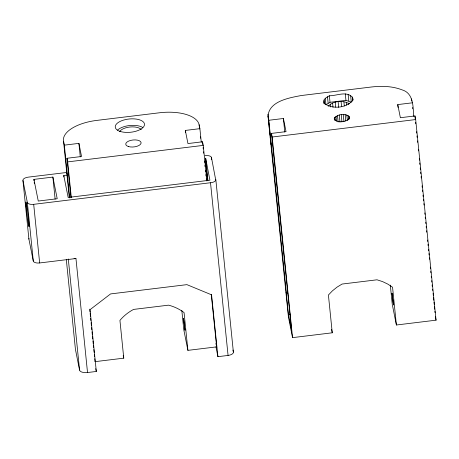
<?xml version="1.0" encoding="UTF-8"?>
<svg xmlns="http://www.w3.org/2000/svg" width="459" height="459" viewBox="0 0 459 459"><rect width="100%" height="100%" fill="white"/><g stroke="black" fill="none" stroke-linecap="round" stroke-linejoin="round"><path stroke-width="0.69" d="M205.035 155.693L206.642 155.532A5.881 2.668 -5.8 0 1 211.473 157.546L215.759 180.186A5.881 2.668 -5.8 0 1 212.012 182.55L33.691 204.33A5.881 2.668 -5.8 0 1 27.339 202.413L22.95 180.473A5.875 2.668 -5.8 0 1 28.257 177.14L66.595 172.486M334.341 118.112L334.261 119.036C337.64 123.402 346.247 122.249 349.483 118.101L349.563 117.177C346.184 112.811 337.577 113.964 334.341 118.112L334.559 120.247M323.928 103.751L324.031 100.028L325.305 98.278L329.367 95.765C336.74 95.885 346.166 90.784 352.265 97.078L353.097 100.039M352.965 98.737L352.661 100.504C346.224 108.094 332.327 109.472 324.427 103.459L323.733 101.795M412.331 102.816L397.752 104.589L400.374 117.716L414.953 115.943L415.676 119.558L436.05 320.175L396.387 325.001L392.554 287.225L387.803 284.104L382.599 281.614L377.028 279.801L342.07 284.052L337.004 287.162L332.425 290.84L328.414 295.022L332.253 332.804L292.549 337.635L288.43 317.003L268.05 116.385C268.693 101.164 289.434 97.784 301.224 95.535L371.87 86.946C381.951 85.833 392.474 86.131 402.027 89.849C413.616 93.114 413.071 106.809 413.708 116.362M271.498 145.664L271.361 148.951M328.162 106.281C333.142 100.819 343.068 99.924 349.247 103.82M350.619 95.633L351.284 102.145L345.937 100.343L330.027 102.282L325.965 104.79L325.305 98.278M33.932 179.389L52.883 177.082L57.209 198.741L38.263 201.053L33.932 179.389L34.075 180.817M215.965 346.906L217.916 356.672L228.071 355.432A5.881 2.668 -5.8 0 0 233.379 352.093L215.822 179.486M201.277 142.204L199.9 128.658L199.126 124.768A36.737 16.673 -5.8 0 0 159.405 112.788L96.723 120.413A36.737 16.673 -5.8 0 0 63.56 141.257L64.34 145.147L78.914 143.374L81.536 156.502L66.962 158.275L70.944 197.49M185.539 132.571L185.321 130.431L199.9 128.658M268.05 116.385L268.831 120.269L283.404 118.497L286.032 131.63L271.453 133.403L291.551 330.073L288.424 314.421L286.175 292.274L286.427 293.536L287.816 293.37M206.86 180.966L203.245 145.394L202.522 141.785L187.949 143.558L185.321 130.431M66.962 158.275L67.685 161.889L203.245 145.394M271.453 133.403L272.176 137.012L415.676 119.558M63.91 176.933L63.767 175.51L67.324 175.08M63.767 175.51L68.15 197.45L209.906 180.209L205.678 158.252L205.316 158.292L207.56 180.393M22.95 180.473L28.906 239.099L33.289 261.039A5.881 2.668 -5.8 0 0 39.646 262.955L75.959 258.537L87.52 372.53L96.31 371.463L90.039 309.67L110.573 293.921L186.911 284.643L211.565 294.821L217.916 356.672M288.424 314.421L290.501 314.168M95.059 361.658L123.769 358.163L119.937 320.388A44.253 39.394 -11.3 0 1 133.586 309.412L168.551 305.16A44.253 39.394 -11.3 0 1 184.07 312.585L187.909 350.36L216.619 346.872M95.747 368.675L96.31 371.463M432.55 289.21L432.814 290.524M435.361 316.739L436.05 320.175M396.387 325.001L392.267 304.374L390.311 285.125M331.564 329.367L332.253 332.804M232.965 350.039L233.379 352.093M215.902 343.418L216.178 344.789M216.453 346.161L216.728 347.532L211.26 294.322M187.909 350.36L183.784 329.734L181.833 310.485M123.224 355.415L123.769 358.163M87.52 372.53A7.35 3.333 -5.8 0 1 79.573 370.132L75.448 349.5L66.337 259.737M433.095 293.29L433.302 295.366M433.514 297.443L433.795 300.209M434.007 302.286L434.22 304.363M434.426 306.44L434.707 309.205M434.92 311.282L435.063 312.671M414.953 115.943L415.315 119.512M415.607 122.364L415.751 123.787M416.548 131.63L416.692 133.058M416.979 135.91L417.128 137.333M417.489 140.902L417.633 142.324M418.356 149.456L418.499 150.885M419.296 158.728L419.44 160.151M419.733 163.002L419.876 164.431M420.237 167.994L420.387 169.423M420.673 172.274L420.817 173.697M421.11 176.554L421.253 177.977M422.05 185.82L422.194 187.249M422.487 190.101L422.63 191.523M422.991 195.092L423.135 196.515M423.428 199.367L423.571 200.795M423.858 203.647L424.007 205.07M424.799 212.919L424.948 214.342M425.235 217.193L425.378 218.622M425.745 222.185L425.889 223.613M426.176 226.465L426.325 227.888M426.612 230.739L426.755 232.168M427.553 240.011L427.696 241.434M427.989 244.291L428.132 245.714M428.494 249.277L428.637 250.706M428.93 253.557L429.073 254.986M429.366 257.838L429.509 259.26M430.307 267.104L430.45 268.532M430.737 271.384L430.886 272.807M431.248 276.375L431.391 277.798M431.684 280.656L431.827 282.078M432.114 284.93L432.263 286.359M411.551 98.926L411.769 101.049M412.417 107.423L412.561 108.84M397.752 104.589L398.045 107.44M352.265 97.078L352.661 100.986M348.14 94.502L348.8 101.014M348.352 103.086L348.496 104.497M349.127 116.316L349.414 119.162M348.197 115.576L348.628 119.845M346.367 102.237L346.654 105.054M345.277 93.831L345.937 100.343M346.838 115.008L347.417 120.7M343.883 101.703L344.313 105.926M345.139 114.658L345.793 121.056M343.229 114.538L343.952 121.646M341.071 101.514L341.571 106.442M341.226 114.658L341.944 121.773M338.111 101.68L338.685 107.314M339.264 115.02L339.987 122.128M337.491 115.588L338.14 121.991M335.213 102.196L335.718 107.125M336.017 116.328L336.522 121.308M334.938 117.188L335.299 120.746M332.58 103.023L333.01 107.245M330.377 104.107L330.664 106.924M329.367 95.765L330.027 102.282M327.468 96.66L328.133 103.177M324.031 100.028L324.427 103.935M283.404 118.497L284.781 132.049M272.176 137.012L292.549 337.635M268.831 120.269L286.427 293.536M267.936 114.205L270.093 135.445M270.236 136.857L271.028 144.648M211.473 157.546L211.691 159.686M210.52 182.82L228.071 355.432M205.678 158.252L207.921 180.347M205.403 159.256L205.546 160.684M205.839 163.536L205.982 164.959M207.221 177.082L207.365 178.505M202.522 141.785L202.815 144.637M203.102 147.488L203.251 148.917M203.538 151.768L203.681 153.197M204.479 161.04L204.622 162.463M204.915 165.315L205.058 166.743M205.42 170.306L205.563 171.735M205.856 174.586L205.999 176.009M206.292 178.861L206.435 180.289M199.126 124.768L199.269 126.185M199.413 127.602L199.556 129.013M200.348 136.805L200.491 138.222M78.914 143.374L80.291 156.921M89.729 309.171L90.016 312.005M90.159 313.422L90.446 316.257M90.664 318.385L90.876 320.508M91.094 322.637L91.381 325.471M91.599 327.594L91.817 329.723M92.029 331.851L92.316 334.686M92.46 336.103L92.752 338.937M92.965 341.06L93.252 343.894M93.401 345.311L93.613 347.44M93.831 349.563L94.118 352.397M94.336 354.526L94.548 356.654M94.766 358.777L95.053 361.612M67.685 161.889L71.294 197.456M64.34 145.147L69.699 197.909M63.56 141.257L69.257 197.324M68.299 258.991L79.573 370.132M52.883 177.082L55.126 199.166M34.224 182.24L34.368 183.663M33.691 204.33L39.646 262.955M27.339 202.413L33.289 261.039M75.959 258.537A7.35 3.333 -5.8 0 1 74.048 258.652M28.906 239.099A5.875 2.668 -5.8 0 1 28.969 238.393M119.592 131.641A11.389 5.169 -5.8 0 1 130.121 126.988A11.389 5.169 -5.8 0 1 141.217 129.547M117.487 130.149A14.694 6.673 -5.8 0 1 142.801 127.504M66.871 173.829A36.737 16.673 -5.8 0 1 66.75 171.649M392.032 293.261L393.478 304.914L392.032 293.261M183.554 318.529L184.983 330.193L183.554 318.529M26.111 206.097A12.491 0.488 83.1 0 0 28.854 226.488A12.491 0.488 83.1 0 0 27.471 210.469A12.491 0.488 83.1 0 0 26.111 206.097M120.074 131.394A14.694 6.673 -5.8 0 0 144.183 125.869A14.694 6.673 -5.8 0 0 125.341 119.621A14.694 6.673 -5.8 0 0 120.074 131.394M128.509 146.564A7.717 3.5 -5.8 0 0 140.999 143.46A7.717 3.5 -5.8 0 0 130.786 140.379A7.717 3.5 -5.8 0 0 128.509 146.564"/></g></svg>
